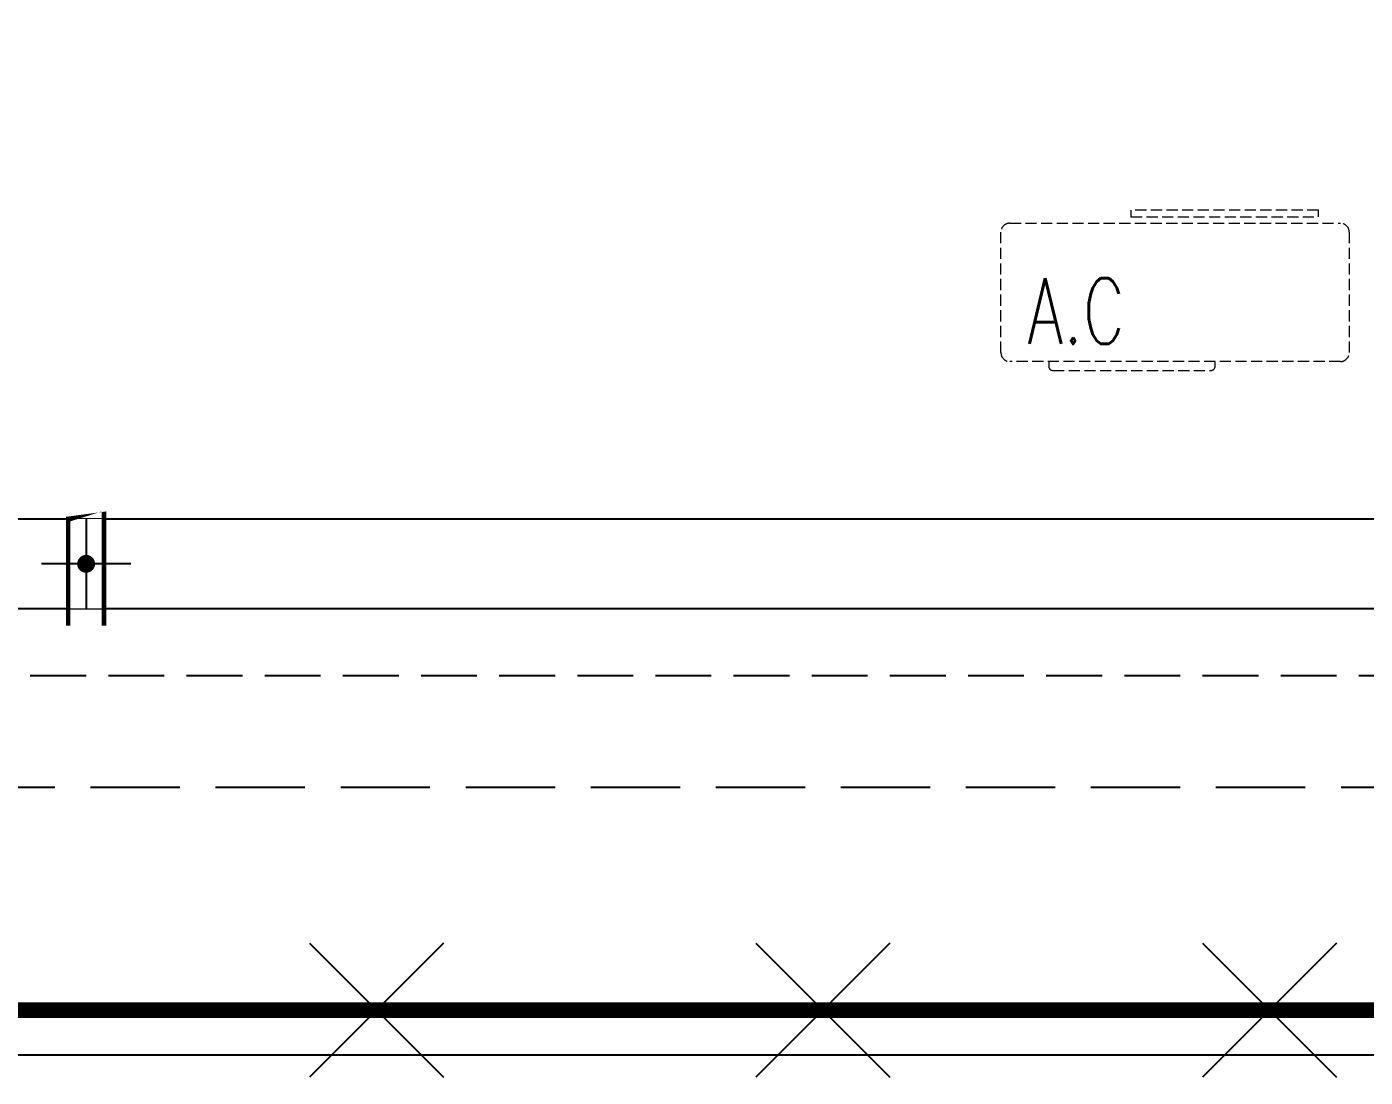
# Model space of a CAD drawing. Extents: x 2803505 to 5851001, y -1372902 to 24339.
# Drawn here: x 3352929 to 3355926, y -719603 to -717250 of the extents above; entities that cross this region are included whole.
import ezdxf

# ---------------------------------------------------------------- set-up
doc = ezdxf.new("R2010")
doc.units = 0
doc.header["$LTSCALE"] = 1000
doc.header["$MEASUREMENT"] = 0
for name, pattern in [('#P_--_20B1_001_t3$0$DASH', [0.35, 0.25, -0.1]), ('__DASH', [0.35, 0.25, -0.1]), ('DASH', [0.35, 0.25, -0.1])]:
    doc.linetypes.add(name, pattern=pattern)
doc.layers.get('0').update_dxf_attribs({"linetype": 'CONTINUOUS'})
for name, color, linetype in [('!!电气', 1, 'CONTINUOUS'), ('DIM_LEAD', 3, 'CONTINUOUS'), ('LWIRE', 4, 'CONTINUOUS'), ('ROOF', 183, 'CONTINUOUS'), ('WIRE-避雷', 4, 'CONTINUOUS'), ('机电标识类', 1, 'CONTINUOUS'), ('污水', 3, 'CONTINUOUS'), ('看线', 185, 'CONTINUOUS')]:
    doc.layers.add(name, color=color, linetype=linetype)
doc.layers.add('平面-空调预留孔', color=252, linetype='CONTINUOUS', lineweight=15)
doc.styles.add('_TCH_DIM', font='SIMPLEX', dxfattribs={"bigfont": 'GBCBIG'})

# ---------------------------------------------------------------- blocks, each defined once
blk = doc.blocks.new('rtyryrtyeeretee')
at = {"layer": '平面-空调预留孔', "color": 252, "linetype": 'DASH', "ltscale": 0.1}
for p, q in [((669748.9, 343882), (669748.9, 343872)), ((670121.7, 343872), (670121.7, 343882)), ((669758.9, 343862), (670111.7, 343862))]:
    blk.add_line(p, q, dxfattribs=at)
blk.add_lwpolyline([(670352.8, 344221.1), (669933, 344221.1), (669933, 344206), (670352.8, 344206)], close=True, dxfattribs=at)
blk.add_lwpolyline([(670402, 343882), (669662, 343882, -0.414214), (669642, 343902), (669642, 344172, -0.414214), (669662, 344192), (670402, 344192, -0.414214), (670422, 344172), (670422, 343902, -0.414214)], format="xyb", close=True, dxfattribs=at)
for centre, start, end in [((669758.9, 343872), 180, 270), ((670111.7, 343872), 270, 0)]:
    blk.add_arc(centre, 10, start, end, dxfattribs=at)
at = {"layer": '平面-空调预留孔', "color": 252, "linetype": 'DASH', "ltscale": 0.1, "style": '_TCH_DIM', "width": 0.705882}
blk.add_text('A.C', height=146.88, dxfattribs=at).set_placement((669701.4, 343921.6))
blk = doc.blocks.new('GDGDGDRGDR')
at = {"linetype": '__DASH', "ltscale": 0.1}
blk.add_wipeout([(425935.1, 371498.3), (425734.9, 371498.3), (425734.9, 371418.3), (425935.1, 371418.3)], dxfattribs=at).dxf.layer = '污水'
at = {"layer": '机电标识类', "color": 250, "linetype": 'DASH', "ltscale": 400}
for p, q in [((425834.8, 371358.3), (425834.8, 371558.3)), ((425935.1, 371458.3), (425734.9, 371458.3))]:
    blk.add_line(p, q, dxfattribs=at)
at = {"layer": '污水', "linetype": '__DASH', "ltscale": 0.1, "const_width": 10}
blk.add_lwpolyline([(425935.1, 371498.3), (425734.9, 371498.3), (425734.9, 371418.3), (425935.1, 371418.3)], close=True, dxfattribs=at)
blk = doc.blocks.new('A$C1F33016B')
at = {"layer": 'ROOF', "color": 252, "ltscale": 0.8}
for points in [[(10400, 11000), (10400, 12450), (14600, 12450), (14600, 11000), (13800, 11000), (13800, 8400.3), (15799.8, 8400.3), (15799.8, 9000), (20200, 9000), (20200, 6200), (22050, 6200), (22050, 1900.1), (15600, 1899.9), (15600, 100), (9400, 100), (9400, 1899.9), (3600, 1900.1), (3600, 6200), (4800, 6200), (4800, 9000), (6400, 9000), (6400, 6200), (11150, 6200)], [(3400, 7400), (1550, 7400), (1550, 2900), (1550, 2900), (1550, -1100), (23450, -1100), (23450, 100), (25000, 100)], [(4600, 7300), (1650, 7300), (1650, -1000), (23350, -1000), (23350, 200), (25000, 200)], [(4600, 7300), (4600, 6400), (2550, 6400), (2550, -100), (22450, -100), (22450, 1900), (22750, 1900)]]:
    blk.add_lwpolyline(points, dxfattribs=at)
at = {"layer": 'ROOF', "color": 252, "linetype": '__DASH', "ltscale": 0.8}
blk.add_lwpolyline([(4600, 6800), (2150, 6800), (2150, -500), (22850, -500), (22850, 700), (25000, 700)], dxfattribs=at)
at = {"layer": '看线', "color": 252, "linetype": '#P_--_20B1_001_t3$0$DASH', "ltscale": 0.5}
blk.add_lwpolyline([(3400, 2050), (2400, 2050), (2400, -250), (22600, -250), (22600, 950), (25000, 950)], dxfattribs=at)
at = {"color": 252}
blk.add_blockref('rtyryrtyeeretee', (-655093.5, -343428.9), dxfattribs=at)
at = {"rotation": 89.9999999997999}
blk.add_blockref('GDGDGDRGDR', (383958.3, -425834.8), dxfattribs=at)
at = {"layer": 'DIM_LEAD', "color": 252, "const_width": 20}
blk.add_lwpolyline([(12496.8, -9.5, 1), (12503.2, 9.5, 1)], format="xyb", close=True, dxfattribs=at)
blk = doc.blocks.new('$TelecSys$00000009')
for p, q in [((-0.5, 0.5), (0.5, -0.5)), ((0.5, 0.5), (-0.5, -0.5))]:
    blk.add_line(p, q)

msp = doc.modelspace()

# ---------------------------------------------------------------- block references
at = {"layer": '!!电气'}
msp.add_blockref('A$C1F33016B', (3340562.1, -718453.4), dxfattribs=at)

# ---------------------------------------------------------------- next in the draw order: linework, layer by layer
at = {"layer": 'WIRE-避雷', "color": 4, "const_width": 35}
msp.add_lwpolyline([(3345162.1, -711109.2), (3345162.1, -711153.4), (3342212.1, -711153.4), (3342212.1, -719453.4), (3363912.1, -719453.4), (3363912.1, -718253.4), (3367212.1, -718253.4), (3367212.1, -719453.4), (3388912.1, -719453.4)], dxfattribs=at)

# ---------------------------------------------------------------- next in the draw order: block references
at = {"layer": 'LWIRE', "color": 4, "xscale": 300, "yscale": 300, "zscale": 300, "rotation": 359.9999997347077}
for p in [(3353712.1, -719453.4), (3354712.1, -719453.4), (3355712.1, -719453.4)]:
    msp.add_blockref('$TelecSys$00000009', p, dxfattribs=at)

doc.saveas('drawing.dxf')
